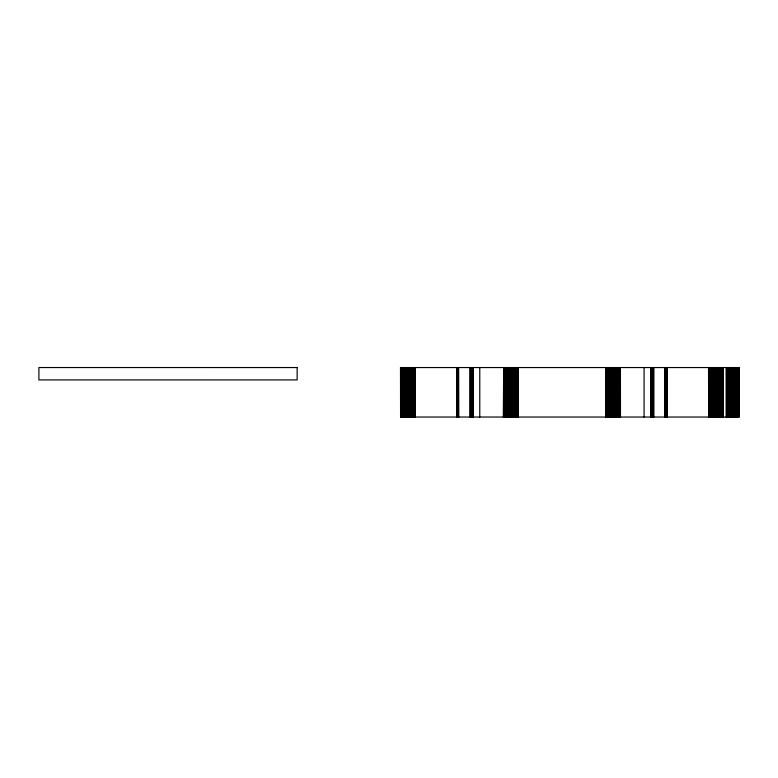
<?xml version="1.0" encoding="UTF-8"?>
<svg xmlns="http://www.w3.org/2000/svg" width="778" height="778" viewBox="0 0 778 778"><rect width="100%" height="100%" fill="white"/><g stroke="black" fill="none" stroke-linecap="round" stroke-linejoin="round"><path stroke-width="1.17" d="M400.466 367.547L739.1 367.547L739.081 417.037L400.466 417.037M739.022 367.547L738.915 417.037M738.779 367.547L738.779 417.037M738.478 367.547L738.478 417.037M738.205 367.547L738.205 417.037M737.914 367.547L737.914 417.037M737.593 367.547L737.593 417.037M737.233 367.547L737.233 417.037M736.844 367.547L736.844 417.037M736.406 367.547L736.406 417.037M735.939 367.547L735.939 417.037M735.434 367.547L735.434 417.037M734.899 367.547L734.899 417.037M734.325 367.547L734.325 417.037M733.712 367.547L733.712 417.037M733.08 367.547L733.08 417.037M732.409 367.547L732.409 417.037M731.719 367.547L731.719 417.037M730.989 367.547L730.989 417.037M730.231 367.547L730.231 417.037M729.453 367.547L729.453 417.037M728.646 367.547L728.646 417.037M727.819 367.547L727.819 417.037M726.963 367.547L726.963 417.037M726.098 367.547L726.098 417.037M723.355 417.037L723.326 367.547L723.19 417.037M723.054 367.547L723.054 417.037M722.937 367.547L722.937 417.037M722.791 367.547L722.791 417.037M722.636 367.547L722.636 417.037M722.451 367.547L722.451 417.037M722.256 367.547L722.256 417.037M722.042 367.547L722.042 417.037M721.809 367.547L721.809 417.037M721.566 367.547L721.566 417.037M721.294 367.547L721.294 417.037M721.021 367.547L721.021 417.037M720.729 367.547L720.729 417.037M720.428 367.547L720.428 417.037M720.107 367.547L720.107 417.037M719.776 367.547L719.776 417.037M719.446 367.547L719.446 417.037M719.096 367.547L719.096 417.037M718.736 367.547L718.736 417.037M718.376 367.547L718.376 417.037M718.006 367.547L718.006 417.037M717.627 367.547L717.627 417.037M717.248 367.547L717.248 417.037M716.859 367.547L716.859 417.037M716.47 367.547L716.47 417.037M716.081 367.547L716.081 417.037M715.692 367.547L715.692 417.037M715.313 367.547L715.313 417.037M714.924 367.547L714.924 417.037M714.535 367.547L714.535 417.037M714.155 367.547L714.155 417.037M713.786 367.547L713.786 417.037M713.416 367.547L713.416 417.037M713.056 367.547L713.056 417.037M712.697 367.547L712.697 417.037M712.356 367.547L712.356 417.037M712.016 367.547L712.016 417.037M711.695 367.547L711.695 417.037M711.384 367.547L711.384 417.037M711.082 367.547L711.082 417.037M710.8 367.547L710.8 417.037M710.528 367.547L710.528 417.037M710.265 367.547L710.265 417.037M709.118 367.547L709.118 417.037M708.933 367.547L708.972 417.037M708.855 367.547L708.748 417.037M708.719 367.547L708.583 417.037L708.554 367.547M667.096 367.547L667.106 417.037M667.009 367.547L666.94 417.037L666.853 367.547M666.61 367.547L666.736 417.037M666.464 367.547L666.464 417.037M666.289 367.547L666.289 417.037M666.104 367.547L666.104 417.037M665.9 367.547L665.9 417.037M665.686 367.547L665.686 417.037M665.443 367.547L665.443 417.037M665.19 367.547L665.19 417.037M665.054 367.547L665.054 417.037M653.773 367.547L653.773 417.037M653.539 367.547L653.539 417.037M653.316 367.547L653.316 417.037M653.102 367.547L653.102 417.037M652.888 367.547L652.888 417.037M652.693 367.547L652.693 417.037M652.499 367.547L652.499 417.037M652.314 367.547L652.314 417.037M652.139 367.547L652.139 417.037M651.974 367.547L651.974 417.037M651.818 367.547L651.818 417.037M651.536 367.547L651.672 417.037M651.41 367.547L651.41 417.037M651.196 367.547L651.293 417.037M651.098 367.547L651.098 417.037M651.021 367.547L650.885 417.037M650.758 367.547L650.768 417.037M644.077 367.547L644.077 417.037M620.406 367.547L620.484 417.037M620.348 367.547L620.28 417.037M620.105 367.547L620.192 417.037M619.998 367.547L619.998 417.037M619.881 367.547L619.755 417.037M619.619 367.547L619.619 417.037M619.473 367.547L619.473 417.037M619.317 367.547L619.317 417.037M619.152 367.547L619.152 417.037M618.977 367.547L618.977 417.037M618.792 367.547L618.792 417.037M618.607 367.547L618.607 417.037M618.403 367.547L618.403 417.037M618.189 367.547L618.189 417.037M617.975 367.547L617.975 417.037M617.751 367.547L617.751 417.037M617.518 367.547L617.518 417.037M617.285 367.547L617.285 417.037M617.042 367.547L617.042 417.037M616.789 367.547L616.789 417.037M616.536 367.547L616.536 417.037M616.273 367.547L616.273 417.037M616.001 367.547L616.001 417.037M615.738 367.547L615.738 417.037M615.456 367.547L615.456 417.037M615.184 367.547L615.184 417.037M614.902 367.547L614.902 417.037M614.61 367.547L614.61 417.037M614.328 367.547L614.328 417.037M614.037 367.547L614.037 417.037M613.745 367.547L613.745 417.037M613.463 367.547L613.463 417.037M613.171 367.547L613.171 417.037M612.879 367.547L612.879 417.037M612.587 367.547L612.587 417.037M612.296 367.547L612.296 417.037M612.004 367.547L612.004 417.037M611.722 367.547L611.722 417.037M611.43 367.547L611.43 417.037M611.148 367.547L611.148 417.037M610.866 367.547L610.866 417.037M610.594 367.547L610.594 417.037M610.322 367.547L610.322 417.037M610.059 367.547L610.059 417.037M609.787 367.547L609.787 417.037M609.534 367.547L609.534 417.037M609.281 367.547L609.281 417.037M609.038 367.547L609.038 417.037M608.795 367.547L608.795 417.037M608.561 367.547L608.561 417.037M608.338 367.547L608.338 417.037M608.114 367.547L608.114 417.037M607.9 367.547L607.9 417.037M607.696 367.547L607.696 417.037M607.501 367.547L607.501 417.037M607.317 367.547L607.317 417.037M607.141 367.547L607.141 417.037M606.976 367.547L606.976 417.037M606.811 367.547L606.811 417.037M606.665 367.547L606.665 417.037M606.529 367.547L606.529 417.037M606.354 367.547L606.393 417.037M606.14 367.547L606.237 417.037M606.043 367.547L605.984 417.037M605.887 367.547L605.906 417.037M605.751 367.547L605.78 417.037M518.129 417.037L517.856 367.547M517.778 367.547L517.681 417.037M517.565 367.547L517.565 417.037M517.448 367.547L517.321 417.037M517.185 367.547L517.185 417.037M517.03 367.547L517.03 417.037M516.874 367.547L516.874 417.037M516.709 367.547L516.709 417.037M516.524 367.547L516.524 417.037M516.339 367.547L516.339 417.037M516.145 367.547L516.145 417.037M515.94 367.547L515.94 417.037M515.736 367.547L515.736 417.037M515.513 367.547L515.513 417.037M515.289 367.547L515.289 417.037M515.055 367.547L515.055 417.037M514.812 367.547L514.812 417.037M514.569 367.547L514.569 417.037M514.316 367.547L514.316 417.037M514.054 367.547L514.054 417.037M513.791 367.547L513.791 417.037M513.529 367.547L513.529 417.037M513.256 367.547L513.256 417.037M512.974 367.547L512.974 417.037M512.692 367.547L512.692 417.037M512.41 367.547L512.41 417.037M512.128 367.547L512.128 417.037M511.836 367.547L511.836 417.037M511.554 367.547L511.554 417.037M511.263 367.547L511.263 417.037M510.971 367.547L510.971 417.037M510.679 367.547L510.679 417.037M510.387 367.547L510.387 417.037M510.096 367.547L510.096 417.037M509.804 367.547L509.804 417.037M509.522 367.547L509.522 417.037M509.23 367.547L509.23 417.037M508.948 367.547L508.948 417.037M508.666 367.547L508.666 417.037M508.384 367.547L508.384 417.037M508.112 367.547L508.112 417.037M507.84 367.547L507.84 417.037M507.577 367.547L507.577 417.037M507.314 367.547L507.314 417.037M507.061 367.547L507.061 417.037M506.809 367.547L506.809 417.037M506.566 367.547L506.566 417.037M506.322 367.547L506.322 417.037M506.089 367.547L506.089 417.037M505.865 367.547L505.865 417.037M505.651 367.547L505.651 417.037M505.447 367.547L505.447 417.037M505.243 367.547L505.243 417.037M505.048 367.547L505.048 417.037M504.864 367.547L504.864 417.037M504.689 367.547L504.689 417.037M504.523 367.547L504.523 417.037M504.368 367.547L504.368 417.037M504.222 367.547L504.222 417.037M504.095 367.547L504.095 417.037M503.969 367.547L503.969 417.037M503.745 367.547L503.852 417.037M503.677 367.547L503.308 417.037M479.773 367.547L479.773 417.037M473.092 367.547L473.073 417.037M473.053 367.547L472.946 417.037M472.829 367.547L472.8 417.037L472.654 367.547M472.547 367.547L472.431 417.037M472.304 367.547L472.304 417.037M472.168 367.547L472.168 417.037M472.022 367.547L472.022 417.037M471.867 367.547L471.867 417.037M471.701 367.547L471.701 417.037M471.536 367.547L471.536 417.037M471.351 367.547L471.351 417.037M471.157 367.547L471.157 417.037M470.953 367.547L470.953 417.037M470.748 367.547L470.748 417.037M470.534 367.547L470.534 417.037M470.301 367.547L470.301 417.037M470.077 367.547L470.077 417.037M458.65 367.547L458.796 417.037M458.398 367.547L458.398 417.037M458.164 367.547L458.164 417.037M457.941 367.547L457.941 417.037M457.736 367.547L457.736 417.037M457.552 367.547L457.552 417.037M457.386 367.547L457.386 417.037M457.24 367.547L457.24 417.037M457.104 367.547L457.104 417.037M456.997 367.547L456.91 417.037M456.744 367.547L456.754 417.037M415.287 367.547L415.209 417.037M415.131 367.547L415.18 417.037M415.034 367.547L414.917 417.037M413.575 367.547L413.575 417.037M413.322 367.547L413.322 417.037M413.05 367.547L413.05 417.037M412.758 367.547L412.758 417.037M412.466 367.547L412.466 417.037M412.146 367.547L412.146 417.037M411.825 367.547L411.825 417.037M411.494 367.547L411.494 417.037M411.144 367.547L411.144 417.037M410.794 367.547L410.794 417.037M410.434 367.547L410.434 417.037M410.064 367.547L410.064 417.037M409.685 367.547L409.685 417.037M409.306 367.547L409.306 417.037M408.927 367.547L408.927 417.037M408.538 367.547L408.538 417.037M408.149 367.547L408.149 417.037M407.76 367.547L407.76 417.037M407.371 367.547L407.371 417.037M406.982 367.547L406.982 417.037M406.602 367.547L406.602 417.037M406.223 367.547L406.223 417.037M405.844 367.547L405.844 417.037M405.474 367.547L405.474 417.037M405.105 367.547L405.105 417.037M404.755 367.547L404.755 417.037M404.404 367.547L404.404 417.037M404.064 367.547L404.064 417.037M403.733 367.547L403.733 417.037M403.422 367.547L403.422 417.037M403.121 367.547L403.121 417.037M402.829 367.547L402.829 417.037M402.547 367.547L402.547 417.037M402.284 367.547L402.284 417.037M402.041 367.547L402.041 417.037M401.808 367.547L401.808 417.037M401.594 367.547L401.594 417.037M401.399 367.547L401.399 417.037M401.215 367.547L401.215 417.037M401.001 367.547L401.049 417.037M400.913 367.547L400.787 417.037M400.651 367.547L400.68 417.037M400.495 367.547L400.573 417.037M297.138 367.547L38.9 367.537L38.9 379.917L297.138 379.917L297.138 367.537"/></g></svg>
